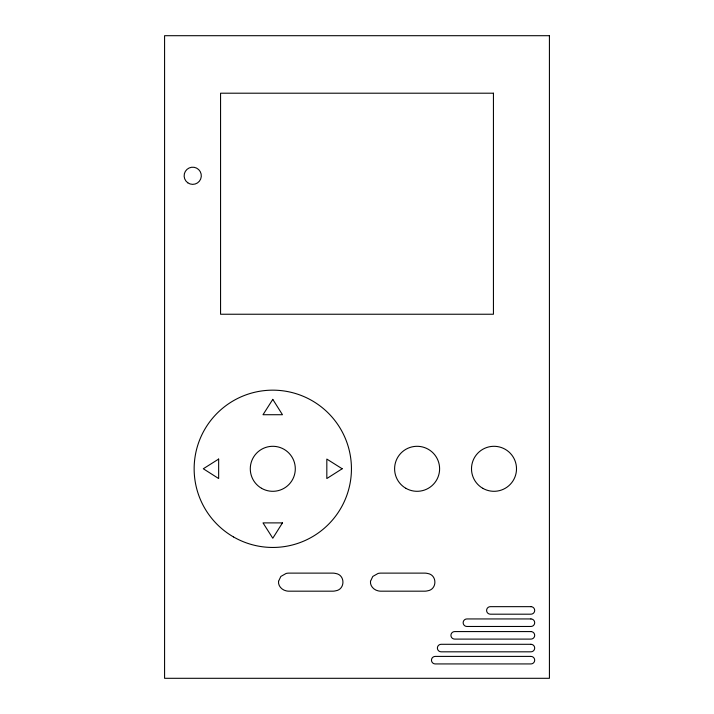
<?xml version="1.0" encoding="UTF-8"?>
<svg xmlns="http://www.w3.org/2000/svg" width="714" height="714" viewBox="0 0 714 714"><rect width="100%" height="100%" fill="white"/><g stroke="black" fill="none" stroke-linecap="round" stroke-linejoin="round"><path stroke-width="1.07" d="M278.531 581.339C278.005 585.899 281.816 589.898 286.091 590.826A12.076 12.076 0 0 0 288.974 591.174L332.715 591.174A12.076 12.076 0 0 0 335.598 590.826C345.38 589.523 345.38 574.77 335.598 573.467A12.076 12.076 0 0 0 332.715 573.119L288.974 573.119A12.076 12.076 0 0 0 286.091 573.467L280.834 576.457L278.531 581.339M370.477 581.339C369.95 585.899 373.761 589.898 378.036 590.826A12.076 12.076 0 0 0 380.919 591.174L424.66 591.174A12.076 12.076 0 0 0 427.552 590.826C437.325 589.523 437.325 574.77 427.552 573.467A12.076 12.076 0 0 0 424.66 573.119L380.919 573.119A12.076 12.076 0 0 0 378.036 573.467L372.779 576.457L370.477 581.339M282.467 522.889L272.793 538.24L263.011 522.889L282.467 522.889M272.793 399.376L263.011 414.718L282.467 414.718L272.793 399.376M342.176 468.759L326.825 478.532L326.825 459.075L342.176 468.759M218.654 459.075L203.303 468.759L218.654 478.532L218.654 459.075M549.423 35.7L164.577 35.7L164.577 678.3L549.423 678.3L549.423 35.7M493.436 93.204L220.564 93.204L220.564 314.24L493.436 314.24L493.436 93.204M530.921 606.659L490.366 606.659A3.766 3.766 0 0 0 486.6 610.425A3.766 3.766 0 0 0 490.366 614.192L530.921 614.192A3.766 3.766 0 0 0 534.688 610.425A3.766 3.766 0 0 0 530.921 606.659M530.921 618.94L466.92 618.94A3.766 3.766 0 0 0 463.154 622.706A3.766 3.766 0 0 0 466.92 626.473L530.921 626.473A3.766 3.766 0 0 0 534.688 622.706A3.766 3.766 0 0 0 530.921 618.94M530.921 631.578L454.693 631.578A3.766 3.766 0 0 0 450.927 635.344A3.766 3.766 0 0 0 454.693 639.101L530.921 639.101A3.766 3.766 0 0 0 534.688 635.344A3.766 3.766 0 0 0 530.921 631.578M530.921 644.296L441.154 644.296A3.766 3.766 0 0 0 437.387 648.062A3.766 3.766 0 0 0 441.154 651.82L530.921 651.82A3.766 3.766 0 0 0 534.688 648.062A3.766 3.766 0 0 0 530.921 644.296M530.921 656.407L435.228 656.407A3.766 3.766 0 0 0 431.47 660.164A3.766 3.766 0 0 0 435.228 663.931L530.921 663.931A3.766 3.766 0 0 0 534.688 660.164A3.766 3.766 0 0 0 530.921 656.407M405.855 488.296A22.509 22.509 0 0 0 439.61 468.803A22.509 22.509 0 0 0 405.855 449.311A22.509 22.509 0 0 0 405.855 488.296M187.782 182.802A8.586 8.586 0 0 0 201.277 176.554A8.586 8.586 0 0 0 189.112 167.986A8.586 8.586 0 0 0 187.782 182.802M233.469 536.919A78.647 78.647 0 0 0 351.44 468.803A78.647 78.647 0 0 0 233.469 400.697A78.647 78.647 0 0 0 233.469 536.919M261.538 488.296A22.509 22.509 0 0 0 295.301 468.803A22.509 22.509 0 0 0 261.538 449.311A22.509 22.509 0 0 0 261.538 488.296M482.753 488.296A22.509 22.509 0 0 0 516.508 468.803A22.509 22.509 0 0 0 482.753 449.311A22.509 22.509 0 0 0 482.753 488.296"/></g></svg>
